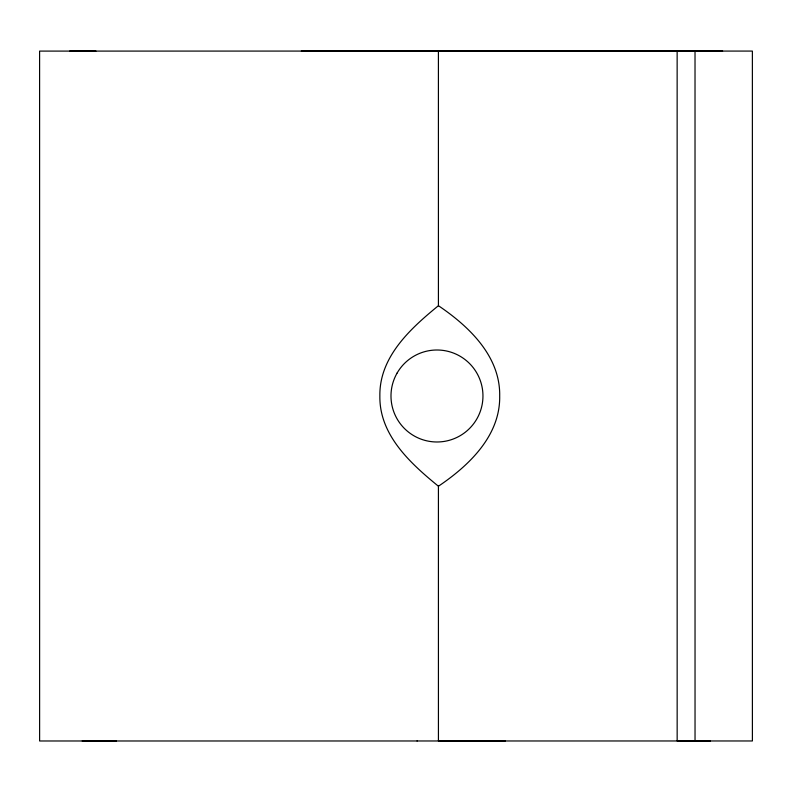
<?xml version="1.0" encoding="UTF-8"?>
<svg xmlns="http://www.w3.org/2000/svg" width="792" height="792" viewBox="0 0 792 792"><rect width="100%" height="100%" fill="white"/><g stroke="black" fill="none" stroke-linecap="round" stroke-linejoin="round"><path stroke-width="1.19" d="M438.412 51.015L438.422 305.702C410.553 328.472 379.239 356.855 379.863 395.98C379.239 435.105 410.553 463.478 438.422 486.229L438.431 740.906L505.405 740.926M438.422 486.229C468.983 465.597 500.386 435.748 499.693 395.98C500.386 356.202 468.973 326.353 438.422 305.702M710.424 740.956L693.644 740.956L695.039 740.936L695.02 51.044L693.624 51.064L722.621 51.074M417.028 740.966L417.196 740.966M474.438 740.966L472.903 740.966M69.627 51.094L695.02 51.044M95.941 51.094L39.6 51.094L39.62 740.985L752.4 740.966L752.38 51.074L301.356 51.084M82.19 740.975L116.394 740.966M695.039 740.936L677.16 740.936L677.14 51.044M397.148 372.992A45.995 45.986 89.3 0 0 436.976 441.986A45.995 45.986 89.3 0 0 476.794 372.992A45.995 45.986 89.3 0 0 397.148 372.992"/></g></svg>
